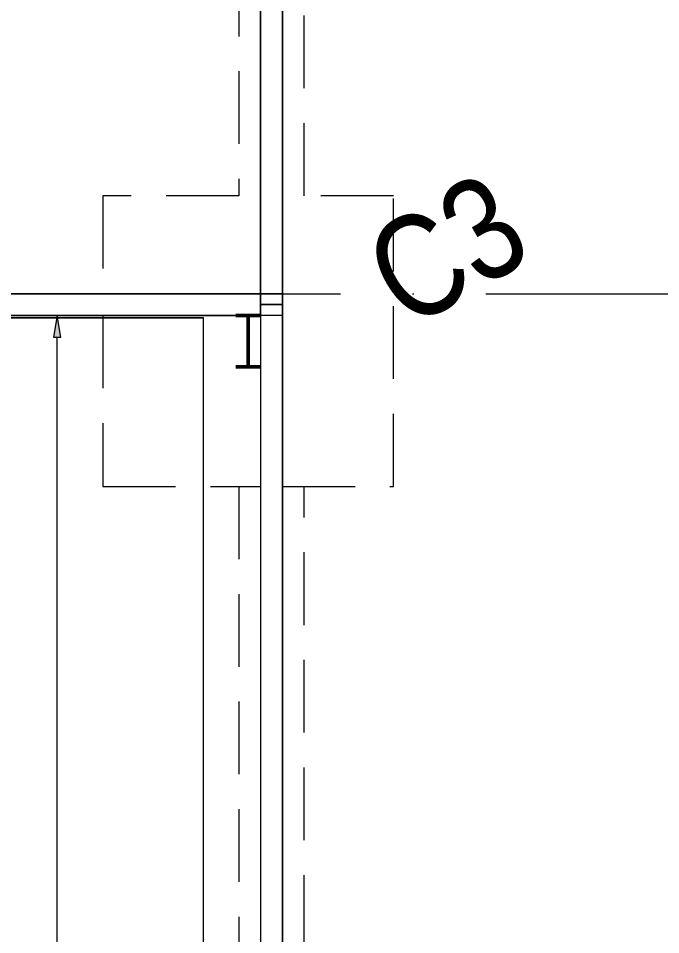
# Model space of a CAD drawing. Header units: millimetres. Extents: x 1606 to 178479, y -4237 to 231581.
# Drawn here: x 135158 to 139580, y 211041 to 217345 of the extents above; entities that cross this region are included whole.
import ezdxf

# ---------------------------------------------------------------- set-up
doc = ezdxf.new("R2010")
doc.units = ezdxf.units.MM
doc.linetypes.add('_SGE_Grid Line', pattern=[13000, 12000, -500, 0, -500])
doc.linetypes.add('_SGE_Hidden', pattern=[740, 500, -240])
for name, color, linetype, lineweight in [('0-1', 7, 'Continuous', 5), ('A-DETL-GENF', 92, 'Continuous', 18), ('A-GENM-1', 9, 'Continuous', 9), ('A-WALL-1', 253, 'Continuous', 18), ('A-WALL-2', 9, 'Continuous', 9), ('A-WALL-3', 113, 'Continuous', 20), ('S-BEAM-1', 7, '_SGE_Hidden', 18), ('S-COLS', 52, 'Continuous', 18), ('S-COLS-IDEN-1', 171, 'Continuous', 35), ('S-COLS-SYMB', 171, 'Continuous', 50), ('S-FNDN-1', 32, '_SGE_Hidden', 18), ('S-GRID-1', 1, '_SGE_Grid Line', 13)]:
    doc.layers.add(name, color=color, linetype=linetype, lineweight=lineweight)
doc.styles.add('Arial Narrow_4', font='ARIALN.TTF', dxfattribs={"height": 700})

# ---------------------------------------------------------------- blocks, each defined once
blk = doc.blocks.new('WAREHOUSE MASS - WAREHOUSE MASS-9325044-WAREHOUSE SLAB PLAN')
at = {"layer": 'A-GENM-1'}
for p, q in [((114497.7, 59033.4), (18810.1, 59033.4)), ((22085.1, 59033.4), (114497.7, 59033.4)), ((115508, 59033.4), (114502.6, 59033.4)), ((114502.6, 59033.4), (115508, 59033.4)), ((115508, 6885.7), (115508, 59033.4)), ((115508, 6898.2), (115508, 59033.4))]:
    blk.add_line(p, q, dxfattribs=at)
blk = doc.blocks.new('23068_Challenger Spec EF_Central_v23_rvt-1-WAREHOUSE SLAB PLAN')
at = {"layer": 'A-WALL-1'}
for p, q in [((127275.3, 215450.1), (112664.8, 215450.1)), ((127275.3, 215300.1), (127275.3, 215450.1)), ((112664.8, 215300.1), (127125.3, 215300.1)), ((127125.3, 215300.1), (127125.3, 163150.1)), ((127275.3, 163150.1), (127275.3, 215300.1))]:
    blk.add_line(p, q, dxfattribs=at)
at = {"layer": 'A-WALL-2'}
for p, q in [((127125.3, 215450.1), (127125.3, 219200.2)), ((127125.3, 219200.2), (127125.3, 215450.1)), ((127275.3, 215450.1), (127275.3, 219200.2)), ((127275.3, 219200.2), (127275.3, 215450.1)), ((127125.3, 215450.1), (112664.8, 215450.1)), ((127125.3, 215450.1), (127125.3, 215375.1)), ((127125.3, 215450.1), (127275.3, 215450.1)), ((127125.3, 215375.1), (127125.3, 215450.1)), ((127275.3, 215375.1), (127275.3, 215450.1)), ((127125.3, 215375.1), (127125.3, 215300.1)), ((127125.3, 215375.1), (127275.3, 215375.1)), ((127125.3, 215300.1), (127125.3, 215375.1)), ((127275.3, 215375.1), (127125.3, 215375.1)), ((127275.3, 215300.1), (127275.3, 215375.1)), ((112664.8, 215300.1), (127125.3, 215300.1)), ((127125.3, 215300.1), (127125.3, 163150.1)), ((127275.3, 163150.1), (127275.3, 215300.1))]:
    blk.add_line(p, q, dxfattribs=at)
at = {"layer": 'A-GENM-1'}
blk.add_blockref('WAREHOUSE MASS - WAREHOUSE MASS-9325044-WAREHOUSE SLAB PLAN', (11225.2, 156251.9), dxfattribs=at)
blk = doc.blocks.new('SGE_SCL-Column-Steel-UB - C3 - 360UB44_7-2229444-WAREHOUSE SLAB PLAN')
at = {"layer": 'S-COLS-SYMB'}
for p, q in [((85.5, 176), (-85.5, 176)), ((0, -176), (0, 176)), ((-85.5, -176), (85.5, -176))]:
    blk.add_line(p, q, dxfattribs=at)
blk = doc.blocks.new('SGE Mesh Extents - SL Symbol-2562909-WAREHOUSE SLAB PLAN')
at = {"layer": 'A-DETL-GENF'}
blk.add_hatch(color=256, dxfattribs=at).paths.add_polyline_path([(-25, -36538), (0, -36688), (25, -36538)])
for p, q in [((0, -31.2), (0, -36538)), ((-25, -36538), (0, -36688)), ((25, -36538), (-25, -36538)), ((0, -36688), (25, -36538)), ((75, -36688), (-75, -36688))]:
    blk.add_line(p, q, dxfattribs=at)

msp = doc.modelspace()

# ---------------------------------------------------------------- linework, layer by layer
at = {"layer": 'A-WALL-3'}
for p, q in [((136826, 215450.1), (136826, 219200.2)), ((136976, 219200.2), (136976, 215300.1)), ((136976, 215450.1), (113691, 215450.1)), ((136976, 215300.1), (113691, 215300.1)), ((136826, 215300.1), (136826, 163150.1)), ((136976, 163000.1), (136976, 215300.1))]:
    msp.add_line(p, q, dxfattribs=at)
at = {"layer": 'S-BEAM-1'}
for p, q in [((136676, 219200.2), (136676, 216124.1)), ((137126, 216124.1), (137126, 219200.2)), ((136676, 214124.1), (136676, 207251.1)), ((137126, 207251.1), (137126, 214124.1))]:
    msp.add_line(p, q, dxfattribs=at)
at = {"layer": 'S-FNDN-1'}
for p, q in [((136676, 216124.1), (135740.5, 216124.1)), ((135740.5, 216124.1), (135740.5, 215450.1)), ((137740.5, 216124.1), (137126, 216124.1)), ((137740.5, 214124.1), (137740.5, 216124.1)), ((135740.5, 215300.1), (135740.5, 214124.1)), ((135740.5, 214124.1), (136826, 214124.1)), ((136976, 214124.1), (137740.5, 214124.1))]:
    msp.add_line(p, q, dxfattribs=at)
at = {"layer": 'S-GRID-1'}
for p, q in [((136976, 228981.4), (136976, 152677.4)), ((34376.1, 215450.1), (160058.5, 215450.1))]:
    msp.add_line(p, q, dxfattribs=at)

# ---------------------------------------------------------------- block references
at = {"layer": '0-1'}
msp.add_blockref('23068_Challenger Spec EF_Central_v23_rvt-1-WAREHOUSE SLAB PLAN', (9700.7, 0), dxfattribs=at)
at = {"layer": 'A-DETL-GENF', "rotation": 180}
msp.add_blockref('SGE Mesh Extents - SL Symbol-2562909-WAREHOUSE SLAB PLAN', (135426, 178612.1), dxfattribs=at)
at = {"layer": 'S-COLS', "rotation": 180}
msp.add_blockref('SGE_SCL-Column-Steel-UB - C3 - 360UB44_7-2229444-WAREHOUSE SLAB PLAN', (136740.5, 215124.1), dxfattribs=at)

# ---------------------------------------------------------------- texts
at = {"layer": 'S-COLS-IDEN-1', "insert": (137485.1, 215800), "char_height": 700, "width": 1250.632, "attachment_point": 1, "rotation": 30, "style": 'Arial Narrow_4'}
msp.add_mtext('C3', dxfattribs=at)

doc.saveas('drawing.dxf')
